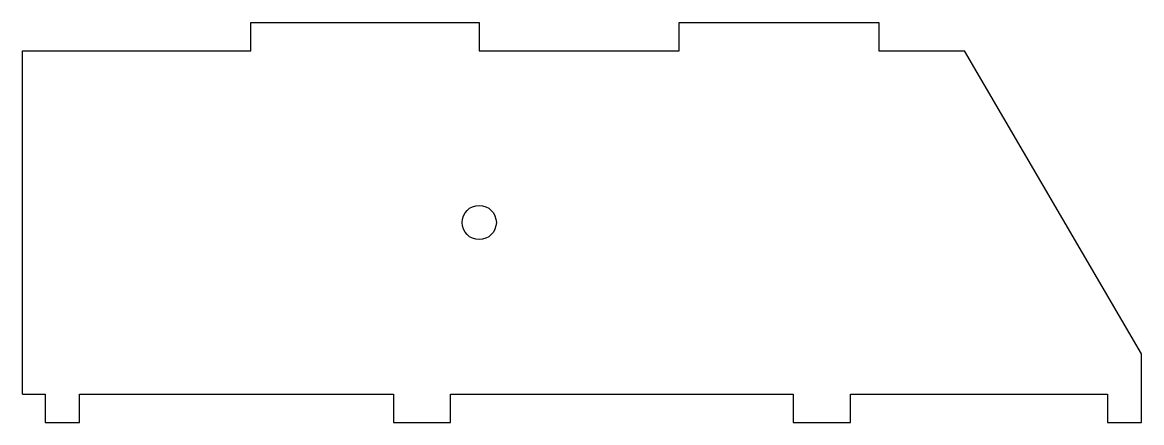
# Model space of a CAD drawing. Header units: millimetres. Extents: x -100 to 96, y -5 to 65.
import ezdxf

# ---------------------------------------------------------------- set-up
doc = ezdxf.new("R2010")
doc.units = ezdxf.units.MM

msp = doc.modelspace()

# ---------------------------------------------------------------- linework, layer by layer
at = {"color": 7, "linetype": 'Continuous', "lineweight": 25}
for p, q in [((-60, 65), (-20, 65)), ((-60, 60), (-60, 65)), ((-20, 65), (-20, 60)), ((15, 65), (50, 65)), ((15, 60), (15, 65)), ((50, 65), (50, 60)), ((-100, 60), (-60, 60)), ((-100, 0), (-100, 60)), ((-20, 60), (15, 60)), ((50, 60), (65, 60)), ((96, 7), (65, 60)), ((96, -5), (96, 7)), ((-100, 0), (-96, 0)), ((-96, 0), (-96, -5)), ((-90, -5), (-90, 0)), ((-90, 0), (-35, 0)), ((-35, 0), (-35, -5)), ((-25, 0), (35, 0)), ((-25, -5), (-25, 0)), ((35, 0), (35, -5)), ((45, -5), (45, 0)), ((45, 0), (90, 0)), ((90, 0), (90, -5)), ((-96, -5), (-90, -5)), ((-35, -5), (-25, -5)), ((35, -5), (45, -5)), ((90, -5), (96, -5))]:
    msp.add_line(p, q, dxfattribs=at)
msp.add_circle((-20, 30), 3, dxfattribs=at)

doc.saveas('drawing.dxf')
